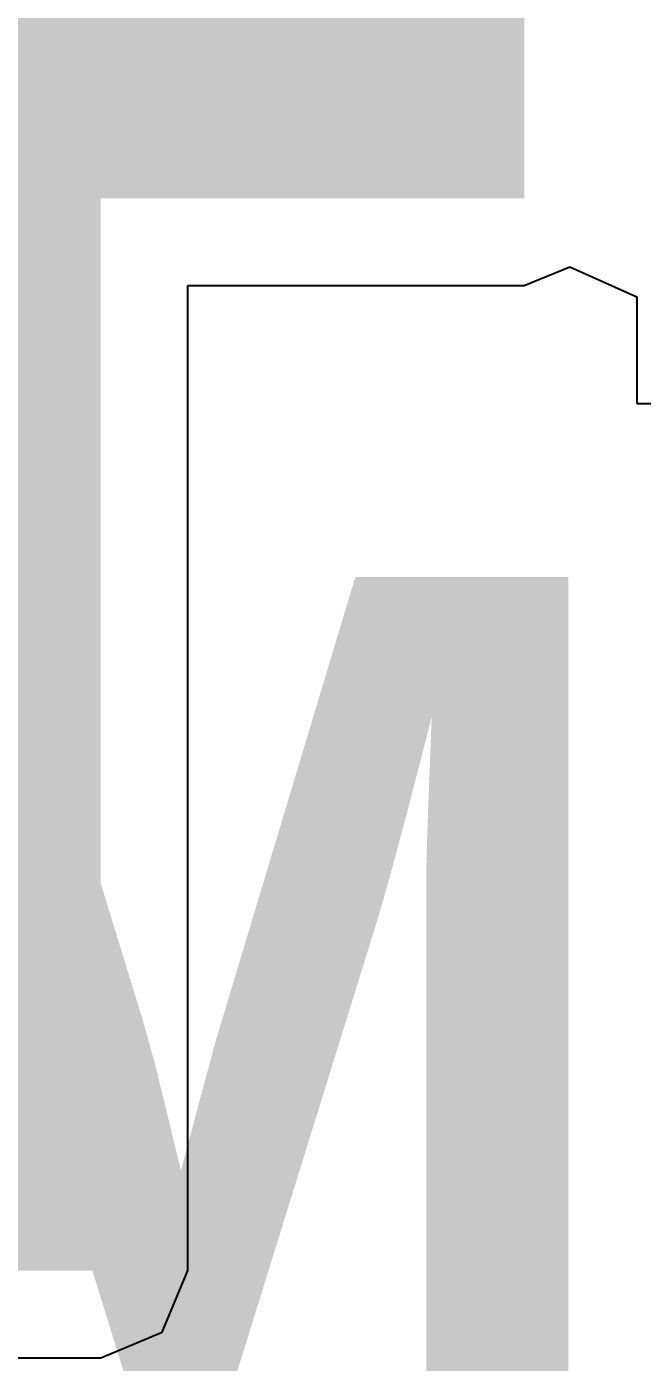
# Model space of a CAD drawing. Header units: inches. Extents: x -0.01 to 1.52, y -0.01 to 0.64.
# Drawn here: x 0.3941 to 0.4399, y 0.2622 to 0.3622 of the extents above; entities that cross this region are included whole.
import ezdxf

# ---------------------------------------------------------------- set-up
doc = ezdxf.new("R2010")
doc.units = ezdxf.units.IN
doc.header["$MEASUREMENT"] = 0
doc.layers.add('Top Layer', color=1, linetype='Continuous')
doc.layers.add('Top Overlay', color=2, linetype='Continuous')
doc.styles.add('Arial_Bold', font='', dxfattribs={"height": 0.2})
doc.styles.get('Arial_Bold').set_extended_font_data('Arial', bold=True)

msp = doc.modelspace()

# ---------------------------------------------------------------- hatches: boundary and pattern name
at = {"layer": 'Top Layer'}
for points in [[(0.3326772, 0.3494094), (0.4311024, 0.3494094), (0.4311024, 0.4606298), (0.3326772, 0.4606298)], [(0.3326772, 0.269685), (0.3996062, 0.269685), (0.3996062, 0.4192912), (0.3326772, 0.4192912)], [(0.3120079, 0.269685), (0.3996063, 0.269685), (0.3996063, 0.3307086), (0.3120079, 0.3307086)]]:
    msp.add_hatch(color=1, dxfattribs=at).paths.add_polyline_path(points)

# ---------------------------------------------------------------- linework, layer by layer
for p, q in [((0.4311024, 0.342932), (0.4344882, 0.3443345)), ((0.4344882, 0.3443345), (0.4394883, 0.342102)), ((0.4060837, 0.269685), (0.4060837, 0.342932)), ((0.4060837, 0.342932), (0.4311024, 0.342932)), ((0.4394883, 0.342102), (0.4394883, 0.3341732)), ((0.4394883, 0.3341732), (0.4660236, 0.3341731)), ((0.4041865, 0.2651048), (0.4060837, 0.269685)), ((0.3996063, 0.2632076), (0.4041865, 0.2651048)), ((0.3120079, 0.2632076), (0.3996063, 0.2632076))]:
    msp.add_line(p, q, dxfattribs=at)

# ---------------------------------------------------------------- texts
at = {"layer": 'Top Overlay', "style": 'Arial_Bold'}
msp.add_text('M-', height=0.0590551, dxfattribs=at).set_placement((0.3711796, 0.2622144))

doc.saveas('drawing.dxf')
